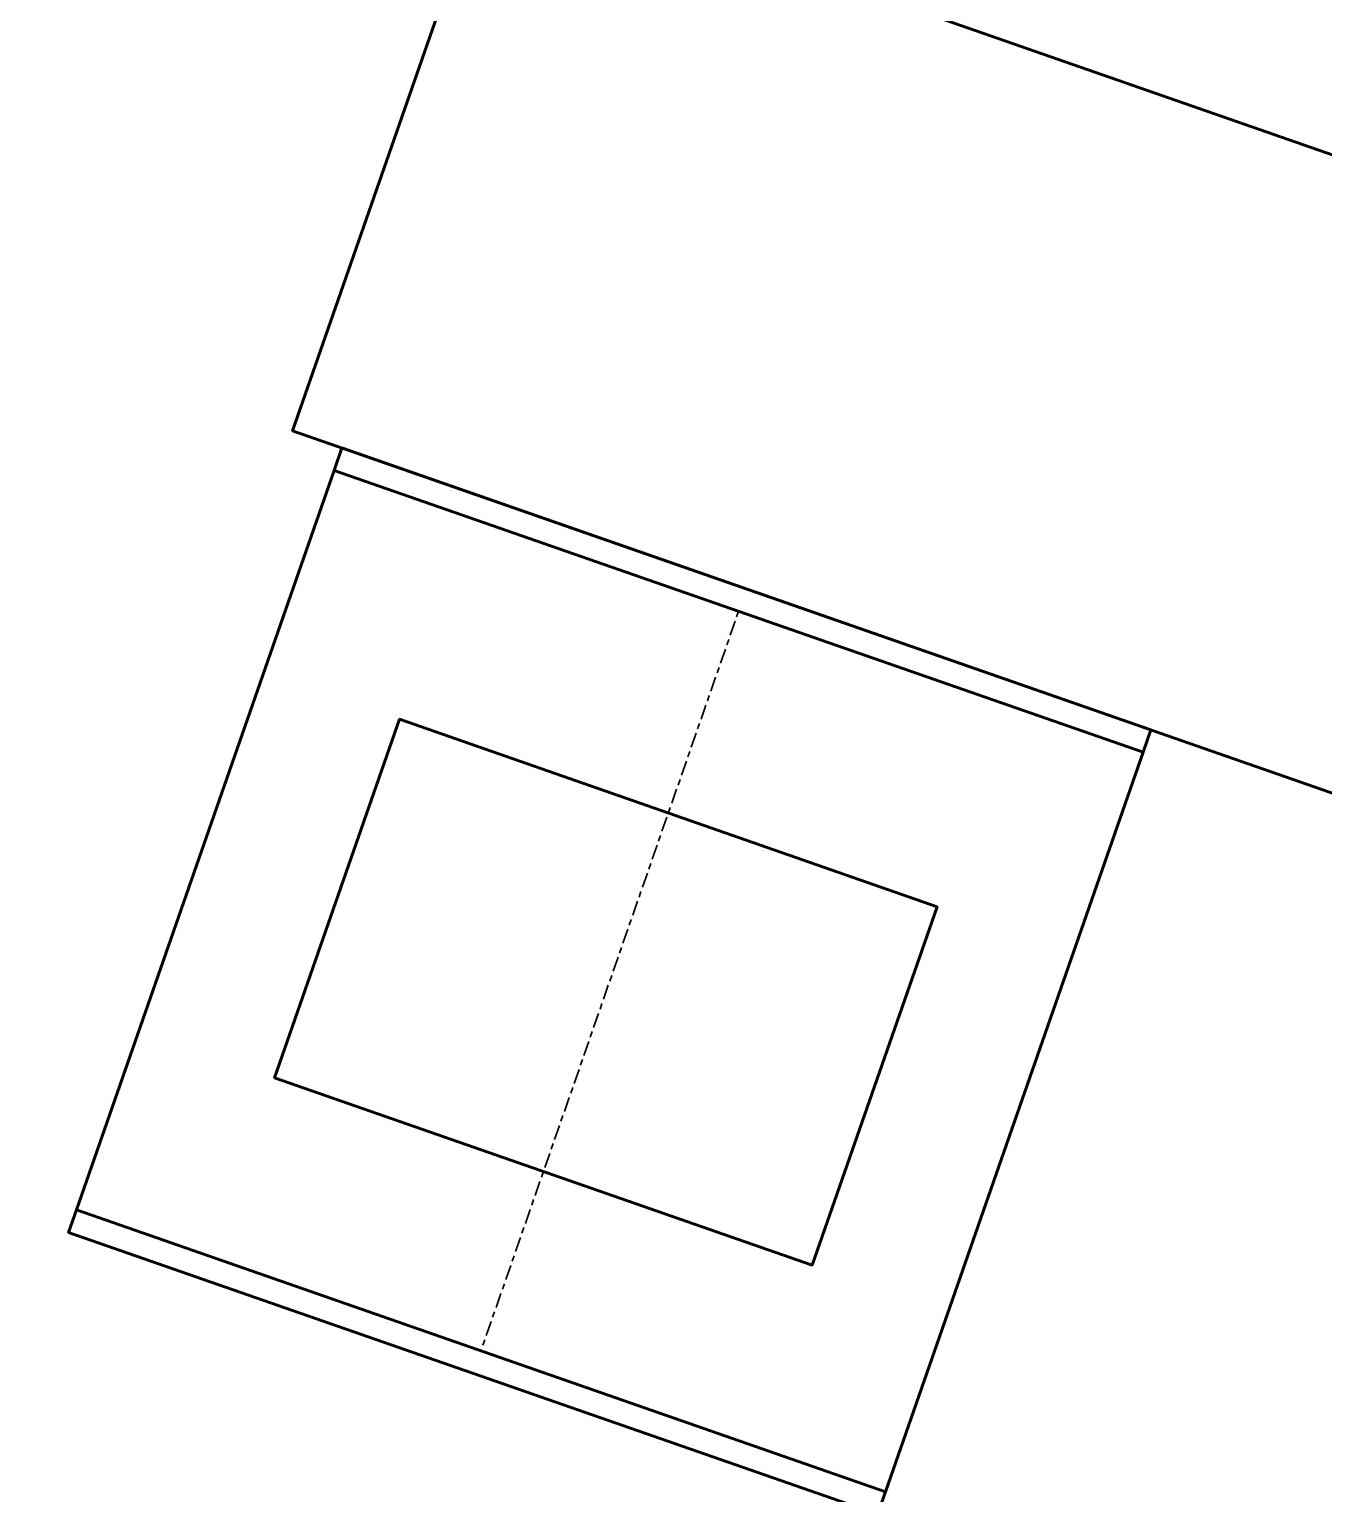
# Model space of a CAD drawing. Header units: inches. Extents: x -1654 to 1344, y -1538 to 36.
# Drawn here: x -483.6 to -429, y -211.2 to -149.5 of the extents above; entities that cross this region are included whole.
import ezdxf

# ---------------------------------------------------------------- set-up
doc = ezdxf.new("R2010")
doc.units = ezdxf.units.IN
doc.header["$MEASUREMENT"] = 0
doc.linetypes.add('Center', pattern=[1.25, 0.25, -0.1875, 0.625, -0.1875])
for name, color, linetype, lineweight in [('M-EQPT', 2, 'Continuous', 50), ('M-HVAC-CDFF', 3, 'Continuous', 30), ('M-HVAC-CDFF-SA', 3, 'Continuous', 30), ('M-HVAC-DUCT', 1, 'Center', 30), ('M-HVAC-DUCT-RA', 1, 'Continuous', 50), ('M-HVAC-DUCT-SA', 1, 'Continuous', 50)]:
    doc.layers.add(name, color=color, linetype=linetype, lineweight=lineweight)

# ---------------------------------------------------------------- blocks, each defined once
blk = doc.blocks.new('Heat Pump - Horizontal - Water Source - Heat Pump 5 Ton Horizontal-844844-_3D_')
at = {"layer": 'M-EQPT'}
mesh = blk.add_polyface(dxfattribs=at)
corners = [(35.6, -12.699, 10.65), (35.6, 12.699, 10.65), (-35.6, 12.699, 10.65), (-35.6, -12.699, 10.65)]
mesh.append_faces([[corners[k] for k in face] for face in [(3, 0, 1, 2)]])
mesh = blk.add_polyface(dxfattribs=at)
corners = [(35.6, -12.699, -10.65), (-35.6, -12.699, -10.65), (-35.6, 12.699, -10.65), (35.6, 12.699, -10.65)]
mesh.append_faces([[corners[k] for k in face] for face in [(2, 3, 0, 1)]])
mesh = blk.add_polyface(dxfattribs=at)
corners = [(-35.6, 12.699, 10.65), (35.6, 12.699, 10.65), (35.6, 12.699, -10.65), (-35.6, 12.699, -10.65)]
mesh.append_faces([[corners[k] for k in face] for face in [(0, 1, 2, 3)]])
mesh = blk.add_polyface(dxfattribs=at)
corners = [(-35.6, -12.699, 10.65), (-35.6, 12.699, 10.65), (-35.6, 12.699, -10.65), (-35.6, -12.699, -10.65)]
mesh.append_faces([[corners[k] for k in face] for face in [(0, 1, 2, 3)]])
mesh = blk.add_polyface(dxfattribs=at)
corners = [(35.6, -12.699, 10.65), (-35.6, -12.699, 10.65), (-35.6, -12.699, -10.65), (35.6, -12.699, -10.65)]
mesh.append_faces([[corners[k] for k in face] for face in [(0, 1, 2, 3)]])
mesh = blk.add_polyface(dxfattribs=at)
corners = [(2.702, -12.699, -9.65), (-33.4, -12.699, -9.65), (-33.4, -12.699, 9.65), (2.702, -12.699, 9.65)]
mesh.append_faces([[corners[k] for k in face] for face in [(1, 2, 3, 0)]])
mesh = blk.add_polyface(dxfattribs=at)
corners = [(-33.4, -13.699, 9.65), (2.702, -13.699, 9.65), (2.702, -12.699, 9.65), (-33.4, -12.699, 9.65)]
mesh.append_faces([[corners[k] for k in face] for face in [(0, 1, 2, 3)]])
mesh = blk.add_polyface(dxfattribs=at)
corners = [(-33.4, -13.699, -9.65), (-33.4, -13.699, 9.65), (-33.4, -12.699, 9.65), (-33.4, -12.699, -9.65)]
mesh.append_faces([[corners[k] for k in face] for face in [(0, 1, 2, 3)]])
mesh = blk.add_polyface(dxfattribs=at)
corners = [(2.702, -13.699, -9.65), (-33.4, -13.699, -9.65), (-33.4, -12.699, -9.65), (2.702, -12.699, -9.65)]
mesh.append_faces([[corners[k] for k in face] for face in [(0, 1, 2, 3)]])
mesh = blk.add_polyface(dxfattribs=at)
corners = [(2.702, -13.699, 9.65), (2.702, -13.699, -9.65), (2.702, -12.699, -9.65), (2.702, -12.699, 9.65)]
mesh.append_faces([[corners[k] for k in face] for face in [(0, 1, 2, 3)]])
mesh = blk.add_polyface(dxfattribs=at)
corners = [(2.702, -13.699, -9.65), (2.702, -13.699, 9.65), (-33.4, -13.699, 9.65), (-33.4, -13.699, -9.65)]
mesh.append_faces([[corners[k] for k in face] for face in [(2, 3, 0, 1)]])
blk = doc.blocks.new('Face Thin Mount Return Diffuser - Non-Hosted - 16x24 Face-950650-_3D_')
at = {"layer": 'M-HVAC-CDFF'}
mesh = blk.add_polyface(dxfattribs=at)
corners = [(8, 12, 1), (-8, 12, 1), (-8, -12, 1), (8, -12, 1)]
mesh.append_faces([[corners[k] for k in face] for face in [(3, 0, 1, 2)]])
mesh = blk.add_polyface(dxfattribs=at)
corners = [(8, 12), (8, -12), (-8, -12), (-8, 12)]
mesh.append_faces([[corners[k] for k in face] for face in [(0, 1, 2, 3)]])
mesh = blk.add_polyface(dxfattribs=at)
corners = [(8, 12), (-8, 12), (-8, 12, 1), (8, 12, 1)]
mesh.append_faces([[corners[k] for k in face] for face in [(3, 0, 1, 2)]])
mesh = blk.add_polyface(dxfattribs=at)
corners = [(-8, 12), (-8, -12), (-8, -12, 1), (-8, 12, 1)]
mesh.append_faces([[corners[k] for k in face] for face in [(3, 0, 1, 2)]])
mesh = blk.add_polyface(dxfattribs=at)
corners = [(8, -12), (8, 12), (8, 12, 1), (8, -12, 1)]
mesh.append_faces([[corners[k] for k in face] for face in [(3, 0, 1, 2)]])
mesh = blk.add_polyface(dxfattribs=at)
corners = [(-8, -12), (8, -12), (8, -12, 1), (-8, -12, 1)]
mesh.append_faces([[corners[k] for k in face] for face in [(3, 0, 1, 2)]])
blk = doc.blocks.new('Rectangular Endcap - Standard-928222-_3D_')
at = {"layer": 'M-HVAC-DUCT', "color": 8, "linetype": 'Continuous', "lineweight": 50}
mesh = blk.add_polyface(dxfattribs=at)
corners = [(0, 18.051, 9.65), (0, 18.051, -9.65), (0, -18.051, -9.65), (0, -18.051, 9.65)]
mesh.append_faces([[corners[k] for k in face] for face in [(0, 1, 2, 3)]], dxfattribs={"color": 8})
mesh = blk.add_polyface(dxfattribs=at)
corners = [(0, 18.051, -9.65), (0, 18.051, 9.65), (1, 18.051, 9.65), (1, 18.051, -9.65)]
mesh.append_faces([[corners[k] for k in face] for face in [(3, 0, 1, 2)]], dxfattribs={"color": 8})
mesh = blk.add_polyface(dxfattribs=at)
corners = [(0, -18.051, -9.65), (0, 18.051, -9.65), (1, 18.051, -9.65), (1, -18.051, -9.65)]
mesh.append_faces([[corners[k] for k in face] for face in [(0, 1, 2, 3)]], dxfattribs={"color": 8})
mesh = blk.add_polyface(dxfattribs=at)
corners = [(0, 18.051, 9.65), (0, -18.051, 9.65), (1, -18.051, 9.65), (1, 18.051, 9.65)]
mesh.append_faces([[corners[k] for k in face] for face in [(3, 0, 1, 2)]], dxfattribs={"color": 8})
mesh = blk.add_polyface(dxfattribs=at)
corners = [(1, 18.051, 9.65), (1, -18.051, 9.65), (1, -18.051, -9.65), (1, 18.051, -9.65)]
mesh.append_faces([[corners[k] for k in face] for face in [(2, 3, 0, 1)]], dxfattribs={"color": 8})
mesh = blk.add_polyface(dxfattribs=at)
corners = [(0, -18.051, 9.65), (0, -18.051, -9.65), (1, -18.051, -9.65), (1, -18.051, 9.65)]
mesh.append_faces([[corners[k] for k in face] for face in [(3, 0, 1, 2)]], dxfattribs={"color": 8})
blk = doc.blocks.new('Rectangular Takeoff - Standard-928378-_3D_')
at = {"layer": 'M-HVAC-DUCT', "color": 8, "linetype": 'Continuous', "lineweight": 50}
mesh = blk.add_polyface(dxfattribs=at)
corners = [(-0.24, 8, 12), (-0.24, 8, -12), (-0.24, -8, -12), (-0.24, -8, 12)]
mesh.append_faces([[corners[k] for k in face] for face in [(1, 2, 3, 0)]], dxfattribs={"color": 8})
mesh = blk.add_polyface(dxfattribs=at)
corners = [(-0.24, 8, -12), (-0.24, 8, 12), (1, 8, 12), (1, 8, -12)]
mesh.append_faces([[corners[k] for k in face] for face in [(3, 0, 1, 2)]], dxfattribs={"color": 8})
mesh = blk.add_polyface(dxfattribs=at)
corners = [(-0.24, -8, -12), (-0.24, 8, -12), (1, 8, -12), (1, -8, -12)]
mesh.append_faces([[corners[k] for k in face] for face in [(3, 0, 1, 2)]], dxfattribs={"color": 8})
mesh = blk.add_polyface(dxfattribs=at)
corners = [(1, 8, 12), (-0.24, 8, 12), (-0.24, -8, 12), (1, -8, 12)]
mesh.append_faces([[corners[k] for k in face] for face in [(1, 2, 3, 0)]], dxfattribs={"color": 8})
mesh = blk.add_polyface(dxfattribs=at)
corners = [(1, 8, 12), (1, -8, 12), (1, -8, -12), (1, 8, -12)]
mesh.append_faces([[corners[k] for k in face] for face in [(3, 0, 1, 2)]], dxfattribs={"color": 8})
mesh = blk.add_polyface(dxfattribs=at)
corners = [(-0.24, -8, 12), (-0.24, -8, -12), (1, -8, -12), (1, -8, 12)]
mesh.append_faces([[corners[k] for k in face] for face in [(0, 1, 2, 3)]], dxfattribs={"color": 8})

msp = doc.modelspace()

# ---------------------------------------------------------------- linework, layer by layer
at = {"layer": 'M-HVAC-DUCT', "color": 5}
msp.add_line((-453.681, -174.048, 1350), (-464.539, -205.21, 1350), dxfattribs=at)

# ---------------------------------------------------------------- block references
at = {"layer": 'M-EQPT', "rotation": 340.7901312840834}
msp.add_blockref('Heat Pump - Horizontal - Water Source - Heat Pump 5 Ton Horizontal-844844-_3D_', (-434.679, -166.162, 1350), dxfattribs=at)
at = {"layer": 'M-HVAC-CDFF-SA', "extrusion": (0.000175675, -6.12105e-05, -1), "rotation": 289.2098684078591}
msp.add_blockref('Face Thin Mount Return Diffuser - Non-Hosted - 16x24 Face-950650-_3D_', (459.035, -190.185, -1361.719), dxfattribs=at)
at = {"layer": 'M-HVAC-DUCT-SA', "color": 8, "extrusion": (-0.94432, 0.329029, 0), "rotation": 90}
msp.add_blockref('Rectangular Takeoff - Standard-928378-_3D_', (330.631, 1359.65, 371.153), dxfattribs=at)
at = {"layer": 'M-HVAC-DUCT-SA', "color": 8, "rotation": 250.7901312840835}
msp.add_blockref('Rectangular Endcap - Standard-928222-_3D_', (-464.539, -205.21, 1350), dxfattribs=at)

# ---------------------------------------------------------------- meshes
at = {"layer": 'M-HVAC-DUCT-RA', "color": 8}
mesh = msp.add_polyface(dxfattribs=at)
corners = [(3.555, -377.31, 1321), (4.061, -375.57, 1320.761), (4.532, -373.949, 1320.062), (4.937, -372.557, 1318.95), (5.247, -371.489, 1317.5), (5.442, -370.817, 1315.812), (5.509, -370.588, 1314), (-689.709, -168.479, 1314), (-689.775, -168.708, 1315.812), (-689.971, -169.38, 1317.5), (-690.281, -170.448, 1318.95), (-690.686, -171.84, 1320.062), (-691.157, -173.461, 1320.761), (-691.663, -175.201, 1321)]
mesh.append_faces([[corners[k] for k in face] for face in [(8, 9, 4, 5), (3, 4, 9, 10), (11, 12, 1, 2), (2, 3, 10, 11)]], dxfattribs={"vtx1": -1, "vtx3": -1, "color": 8})
mesh.append_faces([[corners[k] for k in face] for face in [(6, 7, 8, 5)]], dxfattribs={"vtx2": -1, "color": 8})
mesh.append_faces([[corners[k] for k in face] for face in [(12, 13, 0, 1)]], dxfattribs={"vtx3": -1, "color": 8})
mesh = msp.add_polyface(dxfattribs=at)
corners = [(5.509, -370.588, 1314), (5.442, -370.817, 1312.188), (5.247, -371.489, 1310.5), (4.937, -372.557, 1309.05), (4.532, -373.949, 1307.938), (4.061, -375.57, 1307.239), (3.555, -377.31, 1307), (-691.663, -175.201, 1307), (-691.157, -173.461, 1307.239), (-690.686, -171.84, 1307.938), (-690.281, -170.448, 1309.05), (-689.971, -169.38, 1310.5), (-689.775, -168.708, 1312.188), (-689.709, -168.479, 1314)]
mesh.append_faces([[corners[k] for k in face] for face in [(7, 8, 5, 6)]], dxfattribs={"vtx1": -1, "color": 8})
mesh.append_faces([[corners[k] for k in face] for face in [(8, 9, 4, 5), (3, 4, 9, 10), (11, 12, 1, 2), (2, 3, 10, 11)]], dxfattribs={"vtx1": -1, "vtx3": -1, "color": 8})
mesh.append_faces([[corners[k] for k in face] for face in [(12, 13, 0, 1)]], dxfattribs={"vtx3": -1, "color": 8})
mesh = msp.add_polyface(dxfattribs=at)
corners = [(1.601, -384.032, 1314), (1.667, -383.803, 1315.812), (1.863, -383.131, 1317.5), (2.173, -382.063, 1318.95), (2.578, -380.671, 1320.062), (3.049, -379.05, 1320.761), (3.555, -377.31, 1321), (-691.663, -175.201, 1321), (-692.169, -176.94, 1320.761), (-692.64, -178.562, 1320.062), (-693.045, -179.954, 1318.95), (-693.355, -181.022, 1317.5), (-693.55, -181.693, 1315.812), (-693.617, -181.922, 1314)]
mesh.append_faces([[corners[k] for k in face] for face in [(7, 8, 5, 6)]], dxfattribs={"vtx1": -1, "color": 8})
mesh.append_faces([[corners[k] for k in face] for face in [(8, 9, 4, 5), (3, 4, 9, 10), (11, 12, 1, 2), (2, 3, 10, 11)]], dxfattribs={"vtx1": -1, "vtx3": -1, "color": 8})
mesh.append_faces([[corners[k] for k in face] for face in [(12, 13, 0, 1)]], dxfattribs={"vtx3": -1, "color": 8})
mesh = msp.add_polyface(dxfattribs=at)
corners = [(3.555, -377.31, 1307), (3.049, -379.05, 1307.239), (2.578, -380.671, 1307.938), (2.173, -382.063, 1309.05), (1.863, -383.131, 1310.5), (1.667, -383.803, 1312.188), (1.601, -384.032, 1314), (-693.617, -181.922, 1314), (-693.55, -181.693, 1312.188), (-693.355, -181.022, 1310.5), (-693.045, -179.954, 1309.05), (-692.64, -178.562, 1307.938), (-692.169, -176.94, 1307.239), (-691.663, -175.201, 1307)]
mesh.append_faces([[corners[k] for k in face] for face in [(7, 8, 5, 6)]], dxfattribs={"vtx1": -1, "color": 8})
mesh.append_faces([[corners[k] for k in face] for face in [(8, 9, 4, 5), (3, 4, 9, 10), (11, 12, 1, 2), (2, 3, 10, 11)]], dxfattribs={"vtx1": -1, "vtx3": -1, "color": 8})
mesh.append_faces([[corners[k] for k in face] for face in [(12, 13, 0, 1)]], dxfattribs={"vtx3": -1, "color": 8})
at = {"layer": 'M-HVAC-DUCT-SA', "color": 8}
mesh = msp.add_polyface(dxfattribs=at)
corners = [(217.678, -463.725, 1340), (218.175, -462.016, 1339.799), (218.647, -460.392, 1339.208), (219.07, -458.936, 1338.255), (219.424, -457.719, 1336.988), (219.69, -456.804, 1335.471), (219.855, -456.236, 1333.78), (219.911, -456.043, 1332), (-798.8, -159.89, 1332), (-798.856, -160.083, 1333.78), (-799.021, -160.651, 1335.471), (-799.287, -161.566, 1336.988), (-799.641, -162.783, 1338.255), (-800.065, -164.239, 1339.208), (-800.537, -165.863, 1339.799), (-801.034, -167.572, 1340)]
mesh.append_faces([[corners[k] for k in face] for face in [(9, 10, 5, 6), (10, 11, 4, 5), (3, 4, 11, 12), (12, 13, 2, 3), (13, 14, 1, 2)]], dxfattribs={"vtx1": -1, "vtx3": -1, "color": 8})
mesh.append_faces([[corners[k] for k in face] for face in [(7, 8, 9, 6)]], dxfattribs={"vtx2": -1, "color": 8})
mesh.append_faces([[corners[k] for k in face] for face in [(14, 15, 0, 1)]], dxfattribs={"vtx3": -1, "color": 8})
mesh = msp.add_polyface(dxfattribs=at)
corners = [(219.911, -456.043, 1332), (219.855, -456.236, 1330.22), (219.69, -456.804, 1328.529), (219.424, -457.719, 1327.012), (219.07, -458.936, 1325.745), (218.647, -460.392, 1324.792), (218.175, -462.016, 1324.201), (217.678, -463.725, 1324), (-801.034, -167.572, 1324), (-800.537, -165.863, 1324.201), (-800.065, -164.239, 1324.792), (-799.641, -162.783, 1325.745), (-799.287, -161.566, 1327.012), (-799.021, -160.651, 1328.529), (-798.856, -160.083, 1330.22), (-798.8, -159.89, 1332)]
mesh.append_faces([[corners[k] for k in face] for face in [(8, 9, 6, 7)]], dxfattribs={"vtx1": -1, "color": 8})
mesh.append_faces([[corners[k] for k in face] for face in [(9, 10, 5, 6), (10, 11, 4, 5), (3, 4, 11, 12), (12, 13, 2, 3), (13, 14, 1, 2)]], dxfattribs={"vtx1": -1, "vtx3": -1, "color": 8})
mesh.append_faces([[corners[k] for k in face] for face in [(14, 15, 0, 1)]], dxfattribs={"vtx3": -1, "color": 8})
mesh = msp.add_polyface(dxfattribs=at)
corners = [(215.444, -471.407, 1332), (215.5, -471.215, 1333.78), (215.666, -470.647, 1335.471), (215.932, -469.731, 1336.988), (216.285, -468.515, 1338.255), (216.709, -467.059, 1339.208), (217.181, -465.435, 1339.799), (217.678, -463.725, 1340), (-801.034, -167.572, 1340), (-801.53, -169.282, 1339.799), (-802.002, -170.905, 1339.208), (-802.426, -172.362, 1338.255), (-802.78, -173.578, 1336.988), (-803.046, -174.493, 1335.471), (-803.211, -175.062, 1333.78), (-803.267, -175.254, 1332)]
mesh.append_faces([[corners[k] for k in face] for face in [(8, 9, 6, 7)]], dxfattribs={"vtx1": -1, "color": 8})
mesh.append_faces([[corners[k] for k in face] for face in [(9, 10, 5, 6), (10, 11, 4, 5), (3, 4, 11, 12), (12, 13, 2, 3), (13, 14, 1, 2)]], dxfattribs={"vtx1": -1, "vtx3": -1, "color": 8})
mesh.append_faces([[corners[k] for k in face] for face in [(14, 15, 0, 1)]], dxfattribs={"vtx3": -1, "color": 8})
mesh = msp.add_polyface(dxfattribs=at)
corners = [(217.678, -463.725, 1324), (217.181, -465.435, 1324.201), (216.709, -467.059, 1324.792), (216.285, -468.515, 1325.745), (215.932, -469.731, 1327.012), (215.666, -470.647, 1328.529), (215.5, -471.215, 1330.22), (215.444, -471.407, 1332), (-803.267, -175.254, 1332), (-803.211, -175.062, 1330.22), (-803.046, -174.493, 1328.529), (-802.78, -173.578, 1327.012), (-802.426, -172.362, 1325.745), (-802.002, -170.905, 1324.792), (-801.53, -169.282, 1324.201), (-801.034, -167.572, 1324)]
mesh.append_faces([[corners[k] for k in face] for face in [(8, 9, 6, 7)]], dxfattribs={"vtx1": -1, "color": 8})
mesh.append_faces([[corners[k] for k in face] for face in [(9, 10, 5, 6), (10, 11, 4, 5), (3, 4, 11, 12), (12, 13, 2, 3), (13, 14, 1, 2)]], dxfattribs={"vtx1": -1, "vtx3": -1, "color": 8})
mesh.append_faces([[corners[k] for k in face] for face in [(14, 15, 0, 1)]], dxfattribs={"vtx3": -1, "color": 8})
mesh = msp.add_polyface(dxfattribs=at)
corners = [(-470.726, -168.109, 1340.35), (-436.635, -179.987, 1340.35), (-447.493, -211.15, 1340.35), (-481.584, -199.271, 1340.35)]
mesh.append_faces([[corners[k] for k in face] for face in [(3, 0, 1, 2)]], dxfattribs={"color": 8})
mesh = msp.add_polyface(dxfattribs=at)
corners = [(-470.726, -168.109, 1359.65), (-470.726, -168.109, 1340.35), (-481.584, -199.271, 1340.35), (-481.584, -199.271, 1359.65)]
mesh.append_faces([[corners[k] for k in face] for face in [(3, 0, 1, 2)]], dxfattribs={"color": 8})
mesh = msp.add_polyface(dxfattribs=at)
corners = [(-436.635, -179.987, 1359.65), (-470.726, -168.109, 1359.65), (-481.584, -199.271, 1359.65), (-447.493, -211.15, 1359.65)]
mesh.append_faces([[corners[k] for k in face] for face in [(0, 1, 2, 3)]], dxfattribs={"color": 8})
mesh = msp.add_polyface(dxfattribs=at)
corners = [(-436.635, -179.987, 1340.35), (-470.726, -168.109, 1340.35), (-470.726, -168.109, 1359.65), (-436.635, -179.987, 1359.65)]
mesh.append_faces([[corners[k] for k in face] for face in [(0, 1, 2, 3)]], dxfattribs={"color": 8})
mesh = msp.add_polyface(dxfattribs=at)
corners = [(-467.974, -178.598, 1359.41), (-445.31, -186.495, 1359.41), (-450.575, -201.604, 1359.41), (-473.238, -193.708, 1359.41)]
mesh.append_faces([[corners[k] for k in face] for face in [(1, 2, 3, 0)]], dxfattribs={"color": 8})
mesh = msp.add_polyface(dxfattribs=at)
corners = [(-467.974, -178.598, 1359.41), (-473.238, -193.708, 1359.41), (-473.238, -193.708, 1359.65), (-467.974, -178.598, 1359.65)]
mesh.append_faces([[corners[k] for k in face] for face in [(3, 0, 1, 2)]], dxfattribs={"color": 8})
mesh = msp.add_polyface(dxfattribs=at)
corners = [(-445.31, -186.495, 1359.65), (-467.974, -178.598, 1359.65), (-473.238, -193.708, 1359.65), (-450.575, -201.604, 1359.65)]
mesh.append_faces([[corners[k] for k in face] for face in [(3, 0, 1, 2)]], dxfattribs={"color": 8})
mesh = msp.add_polyface(dxfattribs=at)
corners = [(-445.31, -186.495, 1359.41), (-467.974, -178.598, 1359.41), (-467.974, -178.598, 1359.65), (-445.31, -186.495, 1359.65)]
mesh.append_faces([[corners[k] for k in face] for face in [(3, 0, 1, 2)]], dxfattribs={"color": 8})
mesh = msp.add_polyface(dxfattribs=at)
corners = [(-436.635, -179.987, 1340.35), (-436.635, -179.987, 1359.65), (-447.493, -211.15, 1359.65), (-447.493, -211.15, 1340.35)]
mesh.append_faces([[corners[k] for k in face] for face in [(3, 0, 1, 2)]], dxfattribs={"color": 8})
mesh = msp.add_polyface(dxfattribs=at)
corners = [(-450.575, -201.604, 1359.41), (-445.31, -186.495, 1359.41), (-445.31, -186.495, 1359.65), (-450.575, -201.604, 1359.65)]
mesh.append_faces([[corners[k] for k in face] for face in [(0, 1, 2, 3)]], dxfattribs={"color": 8})
mesh = msp.add_polyface(dxfattribs=at)
corners = [(-473.238, -193.708, 1359.41), (-450.575, -201.604, 1359.41), (-450.575, -201.604, 1359.65), (-473.238, -193.708, 1359.65)]
mesh.append_faces([[corners[k] for k in face] for face in [(0, 1, 2, 3)]], dxfattribs={"color": 8})
mesh = msp.add_polyface(dxfattribs=at)
corners = [(-447.493, -211.15, 1340.35), (-447.493, -211.15, 1359.65), (-481.584, -199.271, 1359.65), (-481.584, -199.271, 1340.35)]
mesh.append_faces([[corners[k] for k in face] for face in [(2, 3, 0, 1)]], dxfattribs={"color": 8})

doc.saveas('drawing.dxf')
